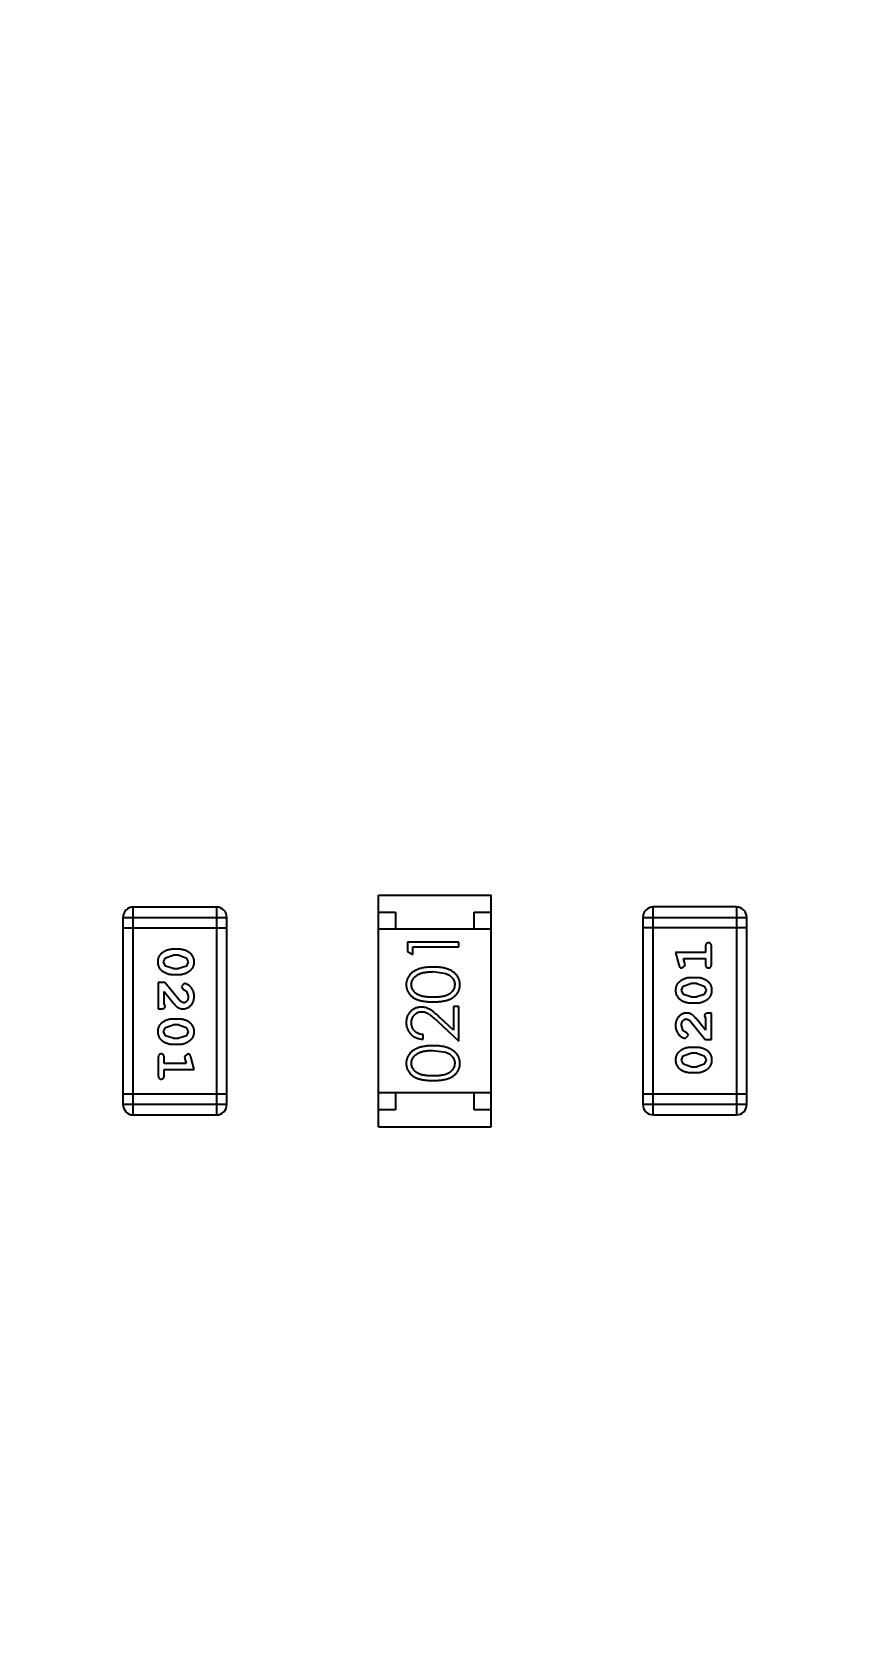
# Model space of a CAD drawing. Header units: inches. Extents: x -13 to 240, y -18 to 126.
# Drawn here: x 198.52 to 200.96, y 82.843 to 87.532 of the extents above; entities that cross this region are included whole.
import ezdxf

# ---------------------------------------------------------------- set-up
doc = ezdxf.new("R2010")
doc.units = ezdxf.units.IN
doc.header["$LTSCALE"] = 1.21
doc.header["$MEASUREMENT"] = 0
doc.header["$PDMODE"] = 3
doc.header["$PDSIZE"] = 0.3125
doc.layers.get('0').update_dxf_attribs({"linetype": 'CONTINUOUS'})
doc.layers.get('Defpoints').update_dxf_attribs({"linetype": 'CONTINUOUS'})
doc.layers.add('DIM', color=3, linetype='CONTINUOUS')
doc.styles.get("Standard").update_dxf_attribs({"font": 'txt', "width": 0.8})
doc.dimstyles.get("Standard").update_dxf_attribs({"dimtxt": 0.15625, "dimasz": 0.1875, "dimexe": 0.125, "dimexo": 0.0625, "dimgap": 0.09, "dimtad": 0, "dimtih": 1, "dimtoh": 1, "dimzin": 4, "dimdsep": 46, "dimtxsty": 'Standard', "dimblk": '_FILLED', "dimblk1": '_FILLED', "dimblk2": '_FILLED', "dimcen": 0.09, "dimazin": 1, "dimtp": 0.01, "dimtm": 0.01, "dimtfac": 1, "dimtofl": 0, "dimtmove": 0, "dimatfit": 3, "dimldrblk": '_FILLED', "dimfxl": 1, "dimtolj": 1, "dimtzin": 4, "dimarcsym": 0})

# ---------------------------------------------------------------- blocks, each defined once
blk = doc.blocks.new('_FILLED')
at = {"color": 0, "linetype": 'ByBlock'}
blk.add_solid([(0, 0), (-1, 0.1667), (-1, -0.1667)], dxfattribs=at)
blk = doc.blocks.new('*D57')
at = {"layer": 'Defpoints', "color": 0}
for p in [(222.3269, 99.4649), (198.0766, 63.4663), (232.488, 63.4663)]:
    blk.add_point(p, dxfattribs=at)
at = {"layer": 'DIM', "color": 0, "lineweight": -2}
for p, q in [((222.3894, 99.4649), (232.613, 99.4649)), ((232.488, 97.4649), (232.488, 84.489)), ((232.488, 65.4663), (232.488, 78.4423)), ((198.1391, 63.4663), (232.613, 63.4663))]:
    blk.add_line(p, q, dxfattribs=at)
at = {"layer": 'DIM', "color": 0, "lineweight": -2, "xscale": 2, "yscale": 2, "zscale": 2}
for p, rotation in [((232.488, 99.4649), 90), ((232.488, 63.4663), 270)]:
    blk.add_blockref('_FILLED', p, dxfattribs=dict(at, rotation=rotation))
at = {"layer": 'DIM', "color": 0, "insert": (232.488, 81.4656), "char_height": 2, "attachment_point": 5, "rotation": 90}
blk.add_mtext('\\A1;36.00', dxfattribs=at)

msp = doc.modelspace()

# ---------------------------------------------------------------- linework, layer by layer
at = {"color": 7, "linetype": 'Continuous'}
for p, q in [((199.5366, 84.3213), (199.5366, 85.0013)), ((199.5366, 85.0013), (199.8666, 85.0013)), ((199.8666, 84.3213), (199.8666, 85.0013)), ((198.7868, 84.9356), (198.7868, 84.387)), ((198.7868, 84.9356), (199.0916, 84.9356)), ((198.8173, 84.3565), (198.8173, 84.9661)), ((199.0611, 84.9661), (198.8173, 84.9661)), ((199.0611, 84.9661), (199.0611, 84.3565)), ((199.0916, 84.387), (199.0916, 84.9356)), ((199.5366, 84.9513), (199.5866, 84.9513)), ((199.5866, 84.9513), (199.5866, 84.9013)), ((199.8166, 84.9013), (199.8166, 84.9513)), ((199.8166, 84.9513), (199.8666, 84.9513)), ((200.3115, 84.9357), (200.3115, 84.3871)), ((200.3115, 84.9357), (200.6163, 84.9357)), ((200.342, 84.3566), (200.342, 84.9662)), ((200.5859, 84.9662), (200.342, 84.9662)), ((200.5859, 84.9662), (200.5859, 84.3566)), ((200.6163, 84.3871), (200.6163, 84.9357)), ((198.7868, 84.9051), (199.0916, 84.9051)), ((199.8666, 84.9013), (199.5366, 84.9013)), ((200.6163, 84.9052), (200.3115, 84.9052)), ((198.9512, 84.8422), (198.9335, 84.8422)), ((199.6214, 84.8631), (199.6214, 84.8354)), ((199.7714, 84.8631), (199.6214, 84.8631)), ((199.6367, 84.8266), (199.6367, 84.8496)), ((199.6367, 84.8496), (199.7714, 84.8496)), ((199.7714, 84.8496), (199.7714, 84.8631)), ((200.4954, 84.8502), (200.4954, 84.8329)), ((200.5127, 84.7983), (200.5127, 84.8502)), ((198.9062, 84.8051), (198.9114, 84.8172)), ((198.912, 84.7928), (198.9062, 84.8051)), ((198.9114, 84.8172), (198.9337, 84.8249)), ((198.9337, 84.7856), (198.912, 84.7928)), ((198.9509, 84.8249), (198.9337, 84.8249)), ((198.9509, 84.8249), (198.9727, 84.8176)), ((198.9732, 84.7931), (198.9509, 84.7856)), ((198.9727, 84.8176), (198.9785, 84.8053)), ((198.9785, 84.8053), (198.9732, 84.7931)), ((199.6214, 84.8354), (199.6367, 84.8266)), ((200.4073, 84.8329), (200.4172, 84.7963)), ((200.4954, 84.8329), (200.4073, 84.8329)), ((200.4264, 84.7873), (200.4356, 84.7951)), ((200.4346, 84.8006), (200.4304, 84.8156)), ((200.4304, 84.8156), (200.4954, 84.8156)), ((200.4356, 84.7951), (200.4346, 84.8006)), ((200.4954, 84.8156), (200.4954, 84.7983)), ((198.8904, 84.7447), (198.8904, 84.6676)), ((198.9093, 84.7447), (198.8904, 84.7447)), ((198.9543, 84.6896), (198.9093, 84.7447)), ((198.9335, 84.7683), (198.9512, 84.7683)), ((198.9337, 84.7856), (198.9509, 84.7856)), ((199.6964, 84.7766), (199.7341, 84.7709)), ((200.4697, 84.7589), (200.4519, 84.7589)), ((198.9077, 84.6817), (198.9077, 84.7179)), ((198.9077, 84.7179), (198.9348, 84.6843)), ((198.9665, 84.7415), (198.9581, 84.7327)), ((198.9581, 84.7327), (198.9646, 84.7242)), ((198.9646, 84.7242), (198.9731, 84.7192)), ((198.9731, 84.7192), (198.9785, 84.7044)), ((200.4246, 84.7219), (200.4299, 84.7341)), ((200.4304, 84.7096), (200.4246, 84.7219)), ((200.4299, 84.7341), (200.4522, 84.7416)), ((200.4522, 84.7023), (200.4304, 84.7096)), ((200.4694, 84.7416), (200.4522, 84.7416)), ((200.4522, 84.7023), (200.4694, 84.7023)), ((200.4694, 84.7416), (200.4912, 84.7344)), ((200.4917, 84.71), (200.4694, 84.7023)), ((200.4912, 84.7344), (200.497, 84.7221)), ((200.497, 84.7221), (200.4917, 84.71)), ((198.8904, 84.6676), (198.8983, 84.6676)), ((198.9109, 84.6762), (198.9077, 84.6817)), ((198.964, 84.6849), (198.9543, 84.6896)), ((199.756, 84.6746), (199.756, 84.6048)), ((199.7714, 84.6746), (199.756, 84.6746)), ((199.7714, 84.5727), (199.7714, 84.6746)), ((200.4519, 84.685), (200.4697, 84.685)), ((200.5127, 84.6551), (200.5048, 84.6551)), ((200.5127, 84.578), (200.5127, 84.6551)), ((198.9062, 84.6006), (198.9114, 84.6127)), ((198.9114, 84.6127), (198.9337, 84.6204)), ((198.9512, 84.6377), (198.9335, 84.6377)), ((198.9509, 84.6204), (198.9337, 84.6204)), ((198.9509, 84.6204), (198.9727, 84.6131)), ((198.9727, 84.6131), (198.9785, 84.6008)), ((199.7093, 84.6309), (199.7714, 84.5727)), ((199.756, 84.6048), (199.7159, 84.6424)), ((200.43, 84.6034), (200.4246, 84.6183)), ((200.4385, 84.5985), (200.43, 84.6034)), ((200.4391, 84.6378), (200.4489, 84.633)), ((200.4489, 84.633), (200.4938, 84.578)), ((200.4954, 84.6048), (200.4684, 84.6383)), ((200.4923, 84.6465), (200.4954, 84.641)), ((200.4954, 84.641), (200.4954, 84.6048)), ((198.912, 84.5883), (198.9062, 84.6006)), ((198.9337, 84.5811), (198.912, 84.5883)), ((198.9335, 84.5637), (198.9512, 84.5637)), ((198.9337, 84.5811), (198.9509, 84.5811)), ((198.9732, 84.5886), (198.9509, 84.5811)), ((198.9785, 84.6008), (198.9732, 84.5886)), ((199.6675, 84.5785), (199.6675, 84.5919)), ((200.4366, 84.5812), (200.4451, 84.59)), ((200.4451, 84.59), (200.4385, 84.5985)), ((200.4938, 84.578), (200.5127, 84.578)), ((198.8904, 84.5244), (198.8904, 84.4725)), ((198.9077, 84.5071), (198.9077, 84.5244)), ((198.9768, 84.5354), (198.9675, 84.5275)), ((198.9675, 84.5275), (198.9685, 84.5221)), ((198.9685, 84.5221), (198.9727, 84.5071)), ((198.9958, 84.4898), (198.9859, 84.5264)), ((199.6964, 84.5458), (199.7341, 84.5401)), ((200.4246, 84.5174), (200.4299, 84.5296)), ((200.4304, 84.505), (200.4246, 84.5174)), ((200.4299, 84.5296), (200.4522, 84.5371)), ((200.4697, 84.5544), (200.4519, 84.5544)), ((200.4694, 84.5371), (200.4522, 84.5371)), ((200.4694, 84.5371), (200.4912, 84.5299)), ((200.4912, 84.5299), (200.497, 84.5176)), ((200.497, 84.5176), (200.4917, 84.5054)), ((198.9727, 84.5071), (198.9077, 84.5071)), ((198.9077, 84.4725), (198.9077, 84.4898)), ((198.9077, 84.4898), (198.9958, 84.4898)), ((200.4522, 84.4978), (200.4304, 84.505)), ((200.4519, 84.4805), (200.4697, 84.4805)), ((200.4522, 84.4978), (200.4694, 84.4978)), ((200.4917, 84.5054), (200.4694, 84.4978)), ((199.0916, 84.4174), (198.7868, 84.4174)), ((199.8666, 84.4213), (199.5366, 84.4213)), ((199.5866, 84.4213), (199.5866, 84.3713)), ((199.8166, 84.3713), (199.8166, 84.4213)), ((200.6163, 84.4176), (200.3115, 84.4176)), ((199.0916, 84.387), (198.7868, 84.387)), ((199.5866, 84.3713), (199.5366, 84.3713)), ((199.8666, 84.3713), (199.8166, 84.3713)), ((200.6163, 84.3871), (200.3115, 84.3871)), ((198.8173, 84.3565), (199.0611, 84.3565)), ((199.5366, 84.3213), (199.8666, 84.3213)), ((200.342, 84.3566), (200.5859, 84.3566))]:
    msp.add_line(p, q, dxfattribs=at)
for centre, start, end in [((198.8173, 84.9356), 90, 180), ((199.0611, 84.9356), 0, 90), ((200.342, 84.9357), 90, 180), ((200.5859, 84.9357), 0, 90), ((198.8173, 84.387), 180, 270), ((199.0611, 84.387), 270, 0), ((200.342, 84.3871), 180, 270), ((200.5859, 84.3871), 270, 0)]:
    msp.add_arc(centre, 0.0305, start, end, dxfattribs=at)
for points, knots in [([(198.9335, 84.8422), (198.9324, 84.8422), (198.9303, 84.8421), (198.9271, 84.8418), (198.924, 84.8414), (198.9209, 84.8406), (198.9178, 84.8398), (198.9148, 84.8386), (198.9119, 84.8374), (198.909, 84.8359), (198.9063, 84.8343), (198.9037, 84.8327), (198.9014, 84.8311), (198.8993, 84.8294), (198.8974, 84.8277), (198.8958, 84.826), (198.8943, 84.8243), (198.8927, 84.8219), (198.8911, 84.8187), (198.8898, 84.8145), (198.889, 84.81), (198.8889, 84.8068), (198.8889, 84.8052)], [0, 0, 0, 0, 0.049886, 0.09882, 0.148132, 0.19689, 0.246038, 0.295176, 0.345305, 0.395692, 0.445312, 0.491875, 0.535813, 0.577009, 0.616081, 0.652689, 0.687585, 0.720206, 0.785062, 0.85223, 0.923759, 1, 1, 1, 1]), ([(198.9958, 84.8054), (198.9958, 84.8068), (198.9957, 84.8096), (198.995, 84.8137), (198.9939, 84.8176), (198.9923, 84.8211), (198.9902, 84.8244), (198.9877, 84.8275), (198.9848, 84.8303), (198.9814, 84.8327), (198.9778, 84.8349), (198.9741, 84.8369), (198.9704, 84.8385), (198.9666, 84.8399), (198.9628, 84.8409), (198.959, 84.8417), (198.9551, 84.8421), (198.9525, 84.8422), (198.9512, 84.8422)], [0, 0, 0, 0, 0.06692, 0.130834, 0.19258, 0.252759, 0.312631, 0.373411, 0.436359, 0.501894, 0.568244, 0.632472, 0.69556, 0.757163, 0.818592, 0.878885, 0.939235, 1, 1, 1, 1]), ([(200.5041, 84.8612), (200.5035, 84.8612), (200.5023, 84.8611), (200.5006, 84.8606), (200.4991, 84.8598), (200.4978, 84.8586), (200.4967, 84.857), (200.4959, 84.8551), (200.4955, 84.8528), (200.4954, 84.8511), (200.4954, 84.8502)], [0, 0, 0, 0, 0.11517, 0.223509, 0.328254, 0.438012, 0.553651, 0.682263, 0.830856, 1, 1, 1, 1]), ([(200.5127, 84.8502), (200.5127, 84.8511), (200.5127, 84.8528), (200.5122, 84.8551), (200.5115, 84.857), (200.5104, 84.8586), (200.5091, 84.8598), (200.5075, 84.8606), (200.5059, 84.8611), (200.5047, 84.8612), (200.5041, 84.8612)], [0, 0, 0, 0, 0.169012, 0.317488, 0.445429, 0.560977, 0.67065, 0.776666, 0.88492, 1, 1, 1, 1]), ([(198.8889, 84.8052), (198.8889, 84.8037), (198.889, 84.8009), (198.8897, 84.7968), (198.8908, 84.793), (198.8924, 84.7894), (198.8944, 84.7861), (198.8969, 84.783), (198.8999, 84.7802), (198.9033, 84.7778), (198.9069, 84.7756), (198.9105, 84.7736), (198.9143, 84.772), (198.918, 84.7706), (198.9218, 84.7696), (198.9257, 84.7688), (198.9296, 84.7683), (198.9322, 84.7683), (198.9335, 84.7683)], [0, 0, 0, 0, 0.067217, 0.131051, 0.19272, 0.252824, 0.312745, 0.373449, 0.436041, 0.501494, 0.567761, 0.632087, 0.695096, 0.757109, 0.817993, 0.878657, 0.939311, 1, 1, 1, 1]), ([(198.9512, 84.7683), (198.9523, 84.7683), (198.9544, 84.7683), (198.9576, 84.7686), (198.9608, 84.7691), (198.9639, 84.7698), (198.9669, 84.7707), (198.9699, 84.7718), (198.9729, 84.7731), (198.9758, 84.7746), (198.9785, 84.7762), (198.9811, 84.7779), (198.9834, 84.7795), (198.9855, 84.7812), (198.9873, 84.7829), (198.989, 84.7846), (198.9904, 84.7864), (198.992, 84.7887), (198.9936, 84.7919), (198.9949, 84.7961), (198.9957, 84.8006), (198.9958, 84.8038), (198.9958, 84.8054)], [0, 0, 0, 0, 0.049855, 0.099516, 0.148482, 0.19758, 0.246804, 0.296268, 0.346517, 0.397047, 0.446826, 0.49336, 0.537801, 0.579207, 0.617974, 0.654833, 0.689171, 0.722088, 0.786392, 0.853518, 0.924186, 1, 1, 1, 1]), ([(199.6964, 84.79), (199.6941, 84.79), (199.6896, 84.7899), (199.6831, 84.7896), (199.6769, 84.7891), (199.671, 84.7884), (199.6655, 84.7874), (199.6604, 84.7862), (199.6557, 84.7848), (199.6512, 84.7832), (199.6472, 84.7814), (199.6433, 84.7795), (199.6398, 84.7774), (199.6365, 84.7752), (199.6334, 84.7727), (199.6307, 84.7702), (199.6281, 84.7674), (199.6259, 84.7646), (199.6239, 84.7616), (199.6222, 84.7585), (199.6207, 84.7553), (199.6196, 84.7521), (199.6186, 84.7487), (199.618, 84.7453), (199.6176, 84.7418), (199.6175, 84.7394), (199.6175, 84.7382)], [0, 0, 0, 0, 0.065278, 0.127205, 0.186168, 0.241675, 0.294115, 0.343609, 0.390387, 0.434463, 0.476646, 0.517002, 0.555936, 0.593716, 0.630057, 0.665601, 0.700745, 0.734917, 0.768681, 0.802087, 0.834849, 0.867433, 0.900138, 0.932806, 0.966212, 1, 1, 1, 1]), ([(199.7752, 84.7382), (199.7752, 84.7394), (199.7752, 84.7418), (199.7747, 84.7453), (199.7741, 84.7488), (199.7731, 84.7521), (199.7719, 84.7554), (199.7705, 84.7586), (199.7687, 84.7616), (199.7667, 84.7647), (199.7645, 84.7676), (199.7619, 84.7703), (199.7592, 84.7729), (199.7561, 84.7753), (199.7528, 84.7775), (199.7493, 84.7796), (199.7455, 84.7815), (199.7414, 84.7833), (199.737, 84.7849), (199.7323, 84.7863), (199.7272, 84.7874), (199.7217, 84.7884), (199.7159, 84.7891), (199.7097, 84.7896), (199.7032, 84.7899), (199.6987, 84.79), (199.6964, 84.79)], [0, 0, 0, 0, 0.033824, 0.067298, 0.10028, 0.133019, 0.165736, 0.198792, 0.232372, 0.266409, 0.301016, 0.336196, 0.371972, 0.408574, 0.446394, 0.485225, 0.525372, 0.567224, 0.611081, 0.65775, 0.70702, 0.759235, 0.814484, 0.873227, 0.934937, 1, 1, 1, 1]), ([(200.4172, 84.7963), (200.4174, 84.7955), (200.4179, 84.7939), (200.4188, 84.7918), (200.4197, 84.7902), (200.4207, 84.789), (200.4219, 84.7882), (200.4232, 84.7877), (200.4247, 84.7873), (200.4258, 84.7873), (200.4264, 84.7873)], [0, 0, 0, 0, 0.187321, 0.344927, 0.475328, 0.579604, 0.674244, 0.773631, 0.882025, 1, 1, 1, 1]), ([(200.4954, 84.7983), (200.4954, 84.7974), (200.4955, 84.7957), (200.4959, 84.7934), (200.4967, 84.7914), (200.4978, 84.7898), (200.4991, 84.7887), (200.5006, 84.7879), (200.5023, 84.7874), (200.5035, 84.7873), (200.5041, 84.7873)], [0, 0, 0, 0, 0.169102, 0.317658, 0.446239, 0.563118, 0.671828, 0.776546, 0.884858, 1, 1, 1, 1]), ([(200.5041, 84.7873), (200.5047, 84.7873), (200.5059, 84.7874), (200.5075, 84.7879), (200.509, 84.7887), (200.5104, 84.7898), (200.5115, 84.7914), (200.5122, 84.7934), (200.5127, 84.7957), (200.5127, 84.7974), (200.5127, 84.7983)], [0, 0, 0, 0, 0.115051, 0.223278, 0.329269, 0.437893, 0.554681, 0.682591, 0.83103, 1, 1, 1, 1]), ([(199.6329, 84.7387), (199.633, 84.7403), (199.6332, 84.7436), (199.6344, 84.7485), (199.6365, 84.7531), (199.6389, 84.7569), (199.6412, 84.7597), (199.6432, 84.7618), (199.6454, 84.7637), (199.6479, 84.7655), (199.6506, 84.7672), (199.6535, 84.7688), (199.6567, 84.7702), (199.6601, 84.7716), (199.6638, 84.7727), (199.6677, 84.7738), (199.6719, 84.7746), (199.6763, 84.7753), (199.681, 84.7758), (199.6859, 84.7763), (199.691, 84.7765), (199.6946, 84.7765), (199.6964, 84.7766)], [0, 0, 0, 0, 0.059689, 0.119507, 0.181075, 0.246162, 0.279894, 0.314468, 0.350403, 0.387474, 0.426147, 0.466624, 0.508745, 0.553328, 0.600058, 0.649177, 0.700552, 0.754894, 0.811825, 0.871514, 0.934319, 1, 1, 1, 1]), ([(199.7341, 84.7709), (199.7351, 84.7705), (199.7372, 84.7697), (199.7401, 84.7684), (199.7428, 84.7669), (199.7453, 84.7653), (199.7477, 84.7636), (199.7498, 84.7617), (199.7517, 84.7597), (199.754, 84.7569), (199.7563, 84.7532), (199.7583, 84.7485), (199.7596, 84.7437), (199.7598, 84.7404), (199.7598, 84.7387)], [0, 0, 0, 0, 0.075949, 0.148549, 0.218996, 0.286119, 0.351826, 0.416074, 0.478265, 0.540325, 0.660405, 0.774606, 0.887187, 1, 1, 1, 1]), ([(200.4519, 84.7589), (200.4509, 84.7589), (200.4487, 84.7589), (200.4455, 84.7586), (200.4424, 84.7581), (200.4393, 84.7574), (200.4362, 84.7565), (200.4332, 84.7553), (200.4302, 84.7541), (200.4274, 84.7526), (200.4246, 84.751), (200.4221, 84.7493), (200.4198, 84.7477), (200.4177, 84.746), (200.4158, 84.7443), (200.4142, 84.7426), (200.4127, 84.7408), (200.4112, 84.7385), (200.4096, 84.7353), (200.4083, 84.7311), (200.4075, 84.7266), (200.4074, 84.7234), (200.4073, 84.7218)], [0, 0, 0, 0, 0.049855, 0.099516, 0.148482, 0.19758, 0.246804, 0.296268, 0.346517, 0.397047, 0.446826, 0.49336, 0.537801, 0.579207, 0.617974, 0.654833, 0.689171, 0.722088, 0.786392, 0.853518, 0.924186, 1, 1, 1, 1]), ([(200.5143, 84.722), (200.5142, 84.7235), (200.5142, 84.7263), (200.5135, 84.7304), (200.5123, 84.7342), (200.5107, 84.7378), (200.5087, 84.7411), (200.5062, 84.7442), (200.5033, 84.747), (200.4999, 84.7494), (200.4963, 84.7516), (200.4926, 84.7536), (200.4889, 84.7552), (200.4851, 84.7566), (200.4813, 84.7576), (200.4775, 84.7584), (200.4736, 84.7589), (200.471, 84.7589), (200.4697, 84.7589)], [0, 0, 0, 0, 0.067217, 0.131051, 0.19272, 0.252824, 0.312745, 0.373449, 0.436041, 0.501494, 0.567761, 0.632087, 0.695096, 0.757109, 0.817993, 0.878657, 0.939311, 1, 1, 1, 1]), ([(198.9631, 84.6676), (198.9642, 84.6676), (198.9664, 84.6677), (198.9696, 84.6681), (198.9727, 84.669), (198.9757, 84.6701), (198.9785, 84.6716), (198.9813, 84.6733), (198.9838, 84.6755), (198.9863, 84.6778), (198.9885, 84.6805), (198.9905, 84.6833), (198.9921, 84.6864), (198.9935, 84.6896), (198.9945, 84.693), (198.9953, 84.6966), (198.9957, 84.7004), (198.9958, 84.7029), (198.9958, 84.7042)], [0, 0, 0, 0, 0.060981, 0.120256, 0.178148, 0.236115, 0.293993, 0.352864, 0.413358, 0.476056, 0.539296, 0.602396, 0.665116, 0.728325, 0.792919, 0.859317, 0.928302, 1, 1, 1, 1]), ([(198.9785, 84.7044), (198.9785, 84.703), (198.9784, 84.7003), (198.9775, 84.6965), (198.9762, 84.6931), (198.9742, 84.6902), (198.972, 84.6879), (198.9695, 84.6861), (198.9668, 84.6851), (198.9649, 84.685), (198.964, 84.6849)], [0, 0, 0, 0, 0.156344, 0.299348, 0.4327, 0.561, 0.682299, 0.791883, 0.89611, 1, 1, 1, 1]), ([(198.9958, 84.7042), (198.9958, 84.7059), (198.9957, 84.7093), (198.9948, 84.7142), (198.9934, 84.719), (198.9914, 84.7235), (198.989, 84.7276), (198.9861, 84.7313), (198.9828, 84.7344), (198.9793, 84.7369), (198.9757, 84.7389), (198.9724, 84.7404), (198.9693, 84.7413), (198.9674, 84.7414), (198.9665, 84.7415)], [0, 0, 0, 0, 0.098286, 0.193983, 0.289056, 0.384352, 0.477435, 0.566197, 0.652355, 0.737986, 0.818188, 0.887401, 0.94802, 1, 1, 1, 1]), ([(199.6175, 84.7382), (199.6175, 84.7371), (199.6176, 84.7347), (199.618, 84.7313), (199.6186, 84.7279), (199.6196, 84.7246), (199.6207, 84.7214), (199.6222, 84.7183), (199.6239, 84.7152), (199.6259, 84.7123), (199.6281, 84.7095), (199.6305, 84.7068), (199.6333, 84.7044), (199.6362, 84.702), (199.6394, 84.6999), (199.6429, 84.6978), (199.6466, 84.696), (199.6505, 84.6944), (199.6548, 84.6929), (199.6595, 84.6916), (199.6647, 84.6905), (199.6702, 84.6896), (199.6762, 84.6889), (199.6825, 84.6884), (199.6893, 84.6881), (199.694, 84.6881), (199.6964, 84.6881)], [0, 0, 0, 0, 0.033742, 0.066533, 0.099153, 0.13154, 0.164087, 0.196563, 0.229707, 0.263315, 0.297504, 0.331686, 0.366482, 0.4021, 0.438958, 0.476748, 0.515985, 0.556589, 0.599519, 0.645765, 0.695487, 0.748721, 0.805687, 0.866754, 0.931405, 1, 1, 1, 1]), ([(199.6964, 84.7016), (199.6944, 84.7016), (199.6904, 84.7016), (199.6848, 84.7018), (199.6795, 84.7022), (199.6746, 84.7027), (199.6701, 84.7033), (199.6659, 84.7041), (199.6622, 84.705), (199.6588, 84.7061), (199.6557, 84.7074), (199.6527, 84.7087), (199.65, 84.7102), (199.6475, 84.7118), (199.6452, 84.7136), (199.6431, 84.7155), (199.6411, 84.7175), (199.6389, 84.7204), (199.6365, 84.7241), (199.6344, 84.7288), (199.6332, 84.7337), (199.633, 84.737), (199.6329, 84.7387)], [0, 0, 0, 0, 0.073302, 0.142286, 0.206253, 0.266017, 0.321612, 0.372532, 0.419497, 0.462398, 0.502825, 0.541489, 0.579034, 0.615143, 0.650298, 0.684912, 0.718701, 0.752189, 0.817245, 0.879117, 0.939613, 1, 1, 1, 1]), ([(199.7598, 84.7387), (199.7597, 84.737), (199.7596, 84.7337), (199.7583, 84.7289), (199.7562, 84.7241), (199.7538, 84.7204), (199.7515, 84.7175), (199.7496, 84.7154), (199.7474, 84.7136), (199.7451, 84.7118), (199.7426, 84.7102), (199.7399, 84.7087), (199.737, 84.7073), (199.7339, 84.7061), (199.7305, 84.705), (199.7267, 84.7041), (199.7226, 84.7033), (199.7181, 84.7026), (199.7132, 84.7022), (199.7079, 84.7018), (199.7023, 84.7016), (199.6984, 84.7016), (199.6964, 84.7016)], [0, 0, 0, 0, 0.060034, 0.120278, 0.182348, 0.247919, 0.281641, 0.315701, 0.350322, 0.385703, 0.421819, 0.459196, 0.497866, 0.538301, 0.58121, 0.628183, 0.679403, 0.734699, 0.794074, 0.858416, 0.927049, 1, 1, 1, 1]), ([(199.6964, 84.6881), (199.6988, 84.6881), (199.7034, 84.6881), (199.7102, 84.6884), (199.7166, 84.6889), (199.7225, 84.6897), (199.728, 84.6906), (199.7332, 84.6916), (199.7379, 84.6929), (199.7422, 84.6944), (199.7462, 84.6961), (199.75, 84.698), (199.7534, 84.7), (199.7566, 84.7022), (199.7596, 84.7045), (199.7623, 84.707), (199.7648, 84.7096), (199.767, 84.7124), (199.7689, 84.7153), (199.7706, 84.7184), (199.772, 84.7214), (199.7732, 84.7246), (199.7741, 84.7279), (199.7747, 84.7313), (199.7752, 84.7347), (199.7752, 84.7371), (199.7752, 84.7382)], [0, 0, 0, 0, 0.068113, 0.132564, 0.193427, 0.250218, 0.303569, 0.353576, 0.400235, 0.443586, 0.484619, 0.524292, 0.56238, 0.599049, 0.63494, 0.669782, 0.704009, 0.737842, 0.771098, 0.803896, 0.836415, 0.868639, 0.900715, 0.933378, 0.966213, 1, 1, 1, 1]), ([(200.4073, 84.7218), (200.4073, 84.7204), (200.4074, 84.7176), (200.4081, 84.7135), (200.4093, 84.7096), (200.4108, 84.7061), (200.4129, 84.7028), (200.4154, 84.6997), (200.4184, 84.6969), (200.4218, 84.6945), (200.4254, 84.6923), (200.429, 84.6903), (200.4328, 84.6887), (200.4365, 84.6873), (200.4403, 84.6863), (200.4442, 84.6855), (200.448, 84.6851), (200.4506, 84.685), (200.4519, 84.685)], [0, 0, 0, 0, 0.06692, 0.130834, 0.19258, 0.252759, 0.312631, 0.373411, 0.436359, 0.501894, 0.568244, 0.632472, 0.69556, 0.757163, 0.818592, 0.878885, 0.939235, 1, 1, 1, 1]), ([(200.4697, 84.685), (200.4707, 84.685), (200.4729, 84.6851), (200.476, 84.6854), (200.4792, 84.6858), (200.4823, 84.6865), (200.4853, 84.6874), (200.4883, 84.6886), (200.4913, 84.6898), (200.4942, 84.6913), (200.4969, 84.6929), (200.4994, 84.6945), (200.5017, 84.6961), (200.5039, 84.6978), (200.5057, 84.6995), (200.5074, 84.7012), (200.5088, 84.7029), (200.5104, 84.7053), (200.512, 84.7085), (200.5133, 84.7127), (200.5141, 84.7172), (200.5142, 84.7204), (200.5143, 84.722)], [0, 0, 0, 0, 0.049886, 0.09882, 0.148132, 0.19689, 0.246038, 0.295176, 0.345305, 0.395692, 0.445312, 0.491875, 0.535813, 0.577009, 0.616081, 0.652689, 0.687585, 0.720206, 0.785062, 0.85223, 0.923759, 1, 1, 1, 1]), ([(198.8983, 84.6676), (198.8994, 84.6676), (198.9013, 84.6676), (198.904, 84.6681), (198.9063, 84.6687), (198.908, 84.6698), (198.9093, 84.6711), (198.9102, 84.6726), (198.9108, 84.6744), (198.9109, 84.6756), (198.9109, 84.6762)], [0, 0, 0, 0, 0.1844, 0.34094, 0.473574, 0.586824, 0.690029, 0.789175, 0.890445, 1, 1, 1, 1]), ([(198.9348, 84.6843), (198.9355, 84.6835), (198.937, 84.6818), (198.9392, 84.6794), (198.9414, 84.6773), (198.9433, 84.6754), (198.9452, 84.6738), (198.947, 84.6725), (198.9486, 84.6713), (198.9507, 84.6702), (198.9532, 84.6691), (198.9564, 84.6682), (198.9597, 84.6677), (198.9619, 84.6676), (198.9631, 84.6676)], [0, 0, 0, 0, 0.103002, 0.197728, 0.285279, 0.365235, 0.437224, 0.502446, 0.560545, 0.611446, 0.707576, 0.80349, 0.900532, 1, 1, 1, 1]), ([(199.6621, 84.6727), (199.6606, 84.6727), (199.6577, 84.6726), (199.6534, 84.672), (199.6492, 84.671), (199.6452, 84.6697), (199.6414, 84.6679), (199.6377, 84.6657), (199.6341, 84.6632), (199.6308, 84.6602), (199.6276, 84.657), (199.625, 84.6535), (199.6226, 84.6497), (199.6207, 84.6457), (199.6193, 84.6415), (199.6183, 84.637), (199.6176, 84.6323), (199.6176, 84.629), (199.6175, 84.6274)], [0, 0, 0, 0, 0.06271, 0.123347, 0.183401, 0.242828, 0.302097, 0.36242, 0.423725, 0.487032, 0.550491, 0.612709, 0.674265, 0.73617, 0.799211, 0.863483, 0.930525, 1, 1, 1, 1]), ([(199.6329, 84.6267), (199.6329, 84.6278), (199.633, 84.63), (199.6334, 84.6333), (199.6341, 84.6364), (199.6351, 84.6393), (199.6364, 84.6422), (199.6379, 84.6449), (199.6398, 84.6474), (199.6418, 84.6498), (199.6441, 84.652), (199.6466, 84.6539), (199.6491, 84.6556), (199.6517, 84.6569), (199.6545, 84.658), (199.6573, 84.6587), (199.6603, 84.6592), (199.6623, 84.6592), (199.6633, 84.6592)], [0, 0, 0, 0, 0.068027, 0.133505, 0.19695, 0.26027, 0.322741, 0.384982, 0.448465, 0.513424, 0.578224, 0.640011, 0.700094, 0.760067, 0.819012, 0.877878, 0.938035, 1, 1, 1, 1]), ([(199.7159, 84.6424), (199.7144, 84.6438), (199.7114, 84.6466), (199.7071, 84.6505), (199.7029, 84.6541), (199.6991, 84.6573), (199.6954, 84.6601), (199.692, 84.6626), (199.6889, 84.6647), (199.6851, 84.667), (199.6803, 84.6693), (199.6744, 84.6713), (199.6683, 84.6725), (199.6642, 84.6726), (199.6621, 84.6727)], [0, 0, 0, 0, 0.09953, 0.192079, 0.277712, 0.357454, 0.429648, 0.495771, 0.555538, 0.608657, 0.707578, 0.804328, 0.901298, 1, 1, 1, 1]), ([(199.6633, 84.6592), (199.6649, 84.6592), (199.6682, 84.6591), (199.673, 84.658), (199.6776, 84.6563), (199.6814, 84.6543), (199.6845, 84.6523), (199.6872, 84.6504), (199.6901, 84.6481), (199.6934, 84.6454), (199.697, 84.6423), (199.7008, 84.6389), (199.705, 84.635), (199.7078, 84.6323), (199.7093, 84.6309)], [0, 0, 0, 0, 0.088014, 0.174976, 0.2638, 0.355443, 0.406413, 0.465519, 0.533076, 0.609353, 0.693899, 0.787171, 0.889197, 1, 1, 1, 1]), ([(200.4401, 84.6551), (200.439, 84.6551), (200.4368, 84.655), (200.4335, 84.6545), (200.4304, 84.6537), (200.4274, 84.6526), (200.4246, 84.6511), (200.4219, 84.6493), (200.4193, 84.6472), (200.4168, 84.6448), (200.4146, 84.6422), (200.4126, 84.6393), (200.411, 84.6363), (200.4096, 84.6331), (200.4086, 84.6297), (200.4078, 84.6261), (200.4074, 84.6223), (200.4073, 84.6197), (200.4073, 84.6184)], [0, 0, 0, 0, 0.060981, 0.120256, 0.178148, 0.236115, 0.293993, 0.352864, 0.413358, 0.476056, 0.539296, 0.602396, 0.665116, 0.728325, 0.792919, 0.859317, 0.928302, 1, 1, 1, 1]), ([(200.4684, 84.6383), (200.4676, 84.6392), (200.4661, 84.6409), (200.4639, 84.6433), (200.4618, 84.6454), (200.4598, 84.6473), (200.4579, 84.6489), (200.4562, 84.6502), (200.4545, 84.6514), (200.4525, 84.6525), (200.4499, 84.6535), (200.4467, 84.6545), (200.4434, 84.655), (200.4412, 84.6551), (200.4401, 84.6551)], [0, 0, 0, 0, 0.103002, 0.197728, 0.285279, 0.365235, 0.437224, 0.502446, 0.560545, 0.611446, 0.707576, 0.80349, 0.900532, 1, 1, 1, 1]), ([(200.5048, 84.6551), (200.5038, 84.6551), (200.5018, 84.655), (200.4991, 84.6546), (200.4968, 84.6539), (200.4951, 84.6529), (200.4938, 84.6516), (200.4929, 84.65), (200.4923, 84.6483), (200.4923, 84.6471), (200.4923, 84.6465)], [0, 0, 0, 0, 0.1844, 0.34094, 0.473574, 0.586824, 0.690029, 0.789175, 0.890445, 1, 1, 1, 1]), ([(198.9335, 84.6377), (198.9324, 84.6377), (198.9303, 84.6376), (198.9271, 84.6373), (198.924, 84.6368), (198.9209, 84.6361), (198.9178, 84.6353), (198.9148, 84.6341), (198.9119, 84.6329), (198.909, 84.6314), (198.9063, 84.6298), (198.9037, 84.6282), (198.9014, 84.6266), (198.8993, 84.6249), (198.8974, 84.6232), (198.8958, 84.6215), (198.8943, 84.6198), (198.8927, 84.6174), (198.8911, 84.6142), (198.8898, 84.61), (198.889, 84.6055), (198.8889, 84.6023), (198.8889, 84.6006)], [0, 0, 0, 0, 0.049886, 0.09882, 0.148132, 0.19689, 0.246038, 0.295176, 0.345305, 0.395692, 0.445312, 0.491875, 0.535813, 0.577009, 0.616081, 0.652689, 0.687585, 0.720206, 0.785062, 0.85223, 0.923759, 1, 1, 1, 1]), ([(198.9958, 84.6009), (198.9958, 84.6023), (198.9957, 84.6051), (198.995, 84.6092), (198.9939, 84.6131), (198.9923, 84.6166), (198.9902, 84.6199), (198.9877, 84.623), (198.9848, 84.6258), (198.9814, 84.6282), (198.9778, 84.6304), (198.9741, 84.6324), (198.9704, 84.634), (198.9666, 84.6353), (198.9628, 84.6364), (198.959, 84.6371), (198.9551, 84.6376), (198.9525, 84.6377), (198.9512, 84.6377)], [0, 0, 0, 0, 0.06692, 0.130834, 0.19258, 0.252759, 0.312631, 0.373411, 0.436359, 0.501894, 0.568244, 0.632472, 0.69556, 0.757163, 0.818592, 0.878885, 0.939235, 1, 1, 1, 1]), ([(199.6175, 84.6274), (199.6176, 84.6257), (199.6176, 84.6224), (199.6183, 84.6176), (199.6194, 84.613), (199.6209, 84.6085), (199.623, 84.6043), (199.6254, 84.6003), (199.6282, 84.5965), (199.6315, 84.5929), (199.6351, 84.5897), (199.639, 84.5868), (199.6432, 84.5844), (199.6476, 84.5823), (199.6522, 84.5807), (199.6571, 84.5795), (199.6622, 84.5787), (199.6657, 84.5786), (199.6675, 84.5785)], [0, 0, 0, 0, 0.06445, 0.126725, 0.187421, 0.247417, 0.306749, 0.366595, 0.427749, 0.490235, 0.553031, 0.614805, 0.676505, 0.738096, 0.801021, 0.864897, 0.931209, 1, 1, 1, 1]), ([(199.6675, 84.5919), (199.6662, 84.5921), (199.6636, 84.5923), (199.6598, 84.5931), (199.6562, 84.594), (199.6529, 84.5952), (199.6498, 84.5967), (199.647, 84.5985), (199.6443, 84.6005), (199.642, 84.6027), (199.6398, 84.6052), (199.638, 84.6078), (199.6364, 84.6106), (199.6351, 84.6135), (199.6341, 84.6166), (199.6334, 84.6198), (199.633, 84.6232), (199.6329, 84.6255), (199.6329, 84.6267)], [0, 0, 0, 0, 0.073648, 0.143686, 0.210962, 0.275557, 0.338064, 0.399311, 0.4594, 0.51934, 0.579024, 0.637809, 0.695959, 0.754122, 0.813113, 0.873453, 0.935561, 1, 1, 1, 1]), ([(200.4073, 84.6184), (200.4074, 84.6167), (200.4075, 84.6134), (200.4083, 84.6084), (200.4098, 84.6037), (200.4118, 84.5992), (200.4142, 84.5951), (200.4171, 84.5914), (200.4203, 84.5883), (200.4239, 84.5858), (200.4274, 84.5838), (200.4308, 84.5823), (200.4338, 84.5814), (200.4357, 84.5812), (200.4366, 84.5812)], [0, 0, 0, 0, 0.098286, 0.193983, 0.289056, 0.384352, 0.477435, 0.566197, 0.652355, 0.737986, 0.818188, 0.887401, 0.94802, 1, 1, 1, 1]), ([(200.4246, 84.6183), (200.4247, 84.6197), (200.4247, 84.6224), (200.4256, 84.6262), (200.427, 84.6296), (200.4289, 84.6325), (200.4312, 84.6348), (200.4336, 84.6366), (200.4363, 84.6376), (200.4382, 84.6377), (200.4391, 84.6378)], [0, 0, 0, 0, 0.156344, 0.299348, 0.4327, 0.561, 0.682299, 0.791883, 0.89611, 1, 1, 1, 1]), ([(198.8889, 84.6006), (198.8889, 84.5992), (198.889, 84.5964), (198.8897, 84.5923), (198.8908, 84.5885), (198.8924, 84.5849), (198.8944, 84.5815), (198.8969, 84.5785), (198.8999, 84.5757), (198.9033, 84.5733), (198.9069, 84.5711), (198.9105, 84.5691), (198.9143, 84.5674), (198.918, 84.5661), (198.9218, 84.5651), (198.9257, 84.5643), (198.9296, 84.5638), (198.9322, 84.5638), (198.9335, 84.5637)], [0, 0, 0, 0, 0.067217, 0.131051, 0.19272, 0.252824, 0.312745, 0.373449, 0.436041, 0.501494, 0.567761, 0.632087, 0.695096, 0.757109, 0.817993, 0.878657, 0.939311, 1, 1, 1, 1]), ([(198.9512, 84.5637), (198.9523, 84.5638), (198.9544, 84.5638), (198.9576, 84.5641), (198.9608, 84.5646), (198.9639, 84.5653), (198.9669, 84.5662), (198.9699, 84.5673), (198.9729, 84.5686), (198.9758, 84.5701), (198.9785, 84.5717), (198.9811, 84.5734), (198.9834, 84.575), (198.9855, 84.5767), (198.9873, 84.5784), (198.989, 84.5801), (198.9904, 84.5818), (198.992, 84.5842), (198.9936, 84.5874), (198.9949, 84.5915), (198.9957, 84.5961), (198.9958, 84.5993), (198.9958, 84.6009)], [0, 0, 0, 0, 0.049855, 0.099516, 0.148482, 0.19758, 0.246804, 0.296268, 0.346517, 0.397047, 0.446826, 0.49336, 0.537801, 0.579207, 0.617974, 0.654833, 0.689171, 0.722088, 0.786392, 0.853518, 0.924186, 1, 1, 1, 1]), ([(199.6964, 84.5592), (199.6941, 84.5592), (199.6896, 84.5592), (199.6831, 84.5589), (199.6769, 84.5583), (199.671, 84.5576), (199.6655, 84.5566), (199.6604, 84.5555), (199.6557, 84.5541), (199.6512, 84.5525), (199.6472, 84.5506), (199.6433, 84.5487), (199.6398, 84.5466), (199.6365, 84.5444), (199.6334, 84.542), (199.6307, 84.5394), (199.6281, 84.5367), (199.6259, 84.5338), (199.6239, 84.5308), (199.6222, 84.5277), (199.6207, 84.5246), (199.6196, 84.5213), (199.6186, 84.518), (199.618, 84.5145), (199.6176, 84.511), (199.6175, 84.5087), (199.6175, 84.5075)], [0, 0, 0, 0, 0.065278, 0.127205, 0.186168, 0.241675, 0.294115, 0.343609, 0.390387, 0.434463, 0.476646, 0.517002, 0.555936, 0.593716, 0.630057, 0.665601, 0.700745, 0.734917, 0.768681, 0.802087, 0.834849, 0.867433, 0.900138, 0.932806, 0.966212, 1, 1, 1, 1]), ([(199.7752, 84.5075), (199.7752, 84.5087), (199.7752, 84.511), (199.7747, 84.5146), (199.7741, 84.518), (199.7731, 84.5213), (199.7719, 84.5246), (199.7705, 84.5278), (199.7687, 84.5309), (199.7667, 84.5339), (199.7645, 84.5368), (199.7619, 84.5395), (199.7592, 84.5421), (199.7561, 84.5445), (199.7528, 84.5468), (199.7493, 84.5488), (199.7455, 84.5508), (199.7414, 84.5525), (199.737, 84.5542), (199.7323, 84.5555), (199.7272, 84.5567), (199.7217, 84.5576), (199.7159, 84.5583), (199.7097, 84.5589), (199.7032, 84.5592), (199.6987, 84.5592), (199.6964, 84.5592)], [0, 0, 0, 0, 0.033824, 0.067298, 0.10028, 0.133019, 0.165736, 0.198792, 0.232372, 0.266409, 0.301016, 0.336196, 0.371972, 0.408574, 0.446394, 0.485225, 0.525372, 0.567224, 0.611081, 0.65775, 0.70702, 0.759235, 0.814484, 0.873227, 0.934937, 1, 1, 1, 1]), ([(198.8991, 84.5354), (198.8985, 84.5354), (198.8973, 84.5353), (198.8956, 84.5348), (198.8941, 84.534), (198.8927, 84.5328), (198.8917, 84.5313), (198.891, 84.5293), (198.8905, 84.527), (198.8904, 84.5253), (198.8904, 84.5244)], [0, 0, 0, 0, 0.115051, 0.223278, 0.329269, 0.437893, 0.554681, 0.682591, 0.83103, 1, 1, 1, 1]), ([(198.9077, 84.5244), (198.9077, 84.5253), (198.9077, 84.527), (198.9072, 84.5293), (198.9064, 84.5313), (198.9054, 84.5328), (198.904, 84.534), (198.9026, 84.5348), (198.9009, 84.5353), (198.8997, 84.5354), (198.8991, 84.5354)], [0, 0, 0, 0, 0.169102, 0.317658, 0.446239, 0.563118, 0.671828, 0.776546, 0.884858, 1, 1, 1, 1]), ([(198.9859, 84.5264), (198.9857, 84.5272), (198.9852, 84.5288), (198.9844, 84.5309), (198.9835, 84.5325), (198.9824, 84.5337), (198.9813, 84.5345), (198.9799, 84.535), (198.9784, 84.5354), (198.9773, 84.5354), (198.9768, 84.5354)], [0, 0, 0, 0, 0.187321, 0.344927, 0.475328, 0.579604, 0.674244, 0.773631, 0.882025, 1, 1, 1, 1]), ([(199.6329, 84.5079), (199.633, 84.5096), (199.6332, 84.5128), (199.6344, 84.5177), (199.6365, 84.5224), (199.6389, 84.5261), (199.6412, 84.529), (199.6432, 84.531), (199.6454, 84.533), (199.6479, 84.5348), (199.6506, 84.5365), (199.6535, 84.538), (199.6567, 84.5395), (199.6601, 84.5408), (199.6638, 84.5419), (199.6677, 84.543), (199.6719, 84.5438), (199.6763, 84.5446), (199.681, 84.5451), (199.6859, 84.5455), (199.691, 84.5457), (199.6946, 84.5458), (199.6964, 84.5458)], [0, 0, 0, 0, 0.059689, 0.119507, 0.181075, 0.246162, 0.279894, 0.314468, 0.350403, 0.387474, 0.426147, 0.466624, 0.508745, 0.553328, 0.600058, 0.649177, 0.700552, 0.754894, 0.811825, 0.871514, 0.934319, 1, 1, 1, 1]), ([(199.7341, 84.5401), (199.7351, 84.5397), (199.7372, 84.539), (199.7401, 84.5376), (199.7428, 84.5362), (199.7453, 84.5346), (199.7477, 84.5328), (199.7498, 84.531), (199.7517, 84.529), (199.754, 84.5261), (199.7563, 84.5225), (199.7583, 84.5177), (199.7596, 84.5129), (199.7598, 84.5096), (199.7598, 84.5079)], [0, 0, 0, 0, 0.075949, 0.148549, 0.218996, 0.286119, 0.351826, 0.416074, 0.478265, 0.540325, 0.660405, 0.774606, 0.887187, 1, 1, 1, 1]), ([(200.4519, 84.5544), (200.4509, 84.5544), (200.4487, 84.5544), (200.4455, 84.5541), (200.4424, 84.5535), (200.4393, 84.5529), (200.4362, 84.552), (200.4332, 84.5508), (200.4302, 84.5495), (200.4274, 84.548), (200.4246, 84.5464), (200.4221, 84.5448), (200.4198, 84.5432), (200.4177, 84.5415), (200.4158, 84.5398), (200.4142, 84.5381), (200.4127, 84.5363), (200.4112, 84.534), (200.4096, 84.5308), (200.4083, 84.5266), (200.4075, 84.5221), (200.4074, 84.5189), (200.4073, 84.5173)], [0, 0, 0, 0, 0.049855, 0.099516, 0.148482, 0.19758, 0.246804, 0.296268, 0.346517, 0.397047, 0.446826, 0.49336, 0.537801, 0.579207, 0.617974, 0.654833, 0.689171, 0.722088, 0.786392, 0.853518, 0.924186, 1, 1, 1, 1]), ([(200.4073, 84.5173), (200.4073, 84.5159), (200.4074, 84.513), (200.4081, 84.509), (200.4093, 84.5051), (200.4108, 84.5015), (200.4129, 84.4982), (200.4154, 84.4952), (200.4184, 84.4924), (200.4218, 84.4899), (200.4254, 84.4877), (200.429, 84.4858), (200.4328, 84.4842), (200.4365, 84.4828), (200.4403, 84.4818), (200.4442, 84.481), (200.448, 84.4806), (200.4506, 84.4805), (200.4519, 84.4805)], [0, 0, 0, 0, 0.06692, 0.130834, 0.19258, 0.252759, 0.312631, 0.373411, 0.436359, 0.501894, 0.568244, 0.632472, 0.69556, 0.757163, 0.818592, 0.878885, 0.939235, 1, 1, 1, 1]), ([(200.5143, 84.5175), (200.5142, 84.519), (200.5142, 84.5218), (200.5135, 84.5259), (200.5123, 84.5297), (200.5107, 84.5333), (200.5087, 84.5366), (200.5062, 84.5397), (200.5033, 84.5425), (200.4999, 84.5449), (200.4963, 84.5471), (200.4926, 84.5491), (200.4889, 84.5507), (200.4851, 84.5521), (200.4813, 84.5531), (200.4775, 84.5539), (200.4736, 84.5543), (200.471, 84.5544), (200.4697, 84.5544)], [0, 0, 0, 0, 0.067217, 0.131051, 0.19272, 0.252824, 0.312745, 0.373449, 0.436041, 0.501494, 0.567761, 0.632087, 0.695096, 0.757109, 0.817993, 0.878657, 0.939311, 1, 1, 1, 1]), ([(200.4697, 84.4805), (200.4707, 84.4805), (200.4729, 84.4805), (200.476, 84.4809), (200.4792, 84.4813), (200.4823, 84.482), (200.4853, 84.4829), (200.4883, 84.484), (200.4913, 84.4853), (200.4942, 84.4868), (200.4969, 84.4884), (200.4994, 84.49), (200.5017, 84.4916), (200.5039, 84.4933), (200.5057, 84.495), (200.5074, 84.4967), (200.5088, 84.4984), (200.5104, 84.5008), (200.512, 84.5039), (200.5133, 84.5081), (200.5141, 84.5127), (200.5142, 84.5159), (200.5143, 84.5175)], [0, 0, 0, 0, 0.049886, 0.09882, 0.148132, 0.19689, 0.246038, 0.295176, 0.345305, 0.395692, 0.445312, 0.491875, 0.535813, 0.577009, 0.616081, 0.652689, 0.687585, 0.720206, 0.785062, 0.85223, 0.923759, 1, 1, 1, 1]), ([(198.8904, 84.4725), (198.8904, 84.4716), (198.8905, 84.4699), (198.891, 84.4676), (198.8917, 84.4656), (198.8928, 84.4641), (198.8941, 84.4629), (198.8956, 84.4621), (198.8973, 84.4616), (198.8985, 84.4615), (198.8991, 84.4615)], [0, 0, 0, 0, 0.169012, 0.317488, 0.445429, 0.560977, 0.67065, 0.776666, 0.88492, 1, 1, 1, 1]), ([(198.8991, 84.4615), (198.8997, 84.4615), (198.9009, 84.4616), (198.9026, 84.4621), (198.9041, 84.4629), (198.9054, 84.4641), (198.9065, 84.4656), (198.9072, 84.4676), (198.9077, 84.4699), (198.9077, 84.4716), (198.9077, 84.4725)], [0, 0, 0, 0, 0.11517, 0.223509, 0.328254, 0.438012, 0.553651, 0.682263, 0.830856, 1, 1, 1, 1]), ([(199.6175, 84.5075), (199.6175, 84.5063), (199.6176, 84.504), (199.618, 84.5005), (199.6186, 84.4971), (199.6196, 84.4938), (199.6207, 84.4906), (199.6222, 84.4875), (199.6239, 84.4845), (199.6259, 84.4815), (199.6281, 84.4787), (199.6305, 84.476), (199.6333, 84.4736), (199.6362, 84.4713), (199.6394, 84.4691), (199.6429, 84.4671), (199.6466, 84.4653), (199.6505, 84.4636), (199.6548, 84.4621), (199.6595, 84.4608), (199.6647, 84.4597), (199.6702, 84.4589), (199.6762, 84.4582), (199.6825, 84.4577), (199.6893, 84.4574), (199.694, 84.4573), (199.6964, 84.4573)], [0, 0, 0, 0, 0.033742, 0.066533, 0.099153, 0.13154, 0.164087, 0.196563, 0.229707, 0.263315, 0.297504, 0.331686, 0.366482, 0.4021, 0.438958, 0.476748, 0.515985, 0.556589, 0.599519, 0.645765, 0.695487, 0.748721, 0.805687, 0.866754, 0.931405, 1, 1, 1, 1]), ([(199.6964, 84.4708), (199.6944, 84.4708), (199.6904, 84.4708), (199.6848, 84.4711), (199.6795, 84.4714), (199.6746, 84.4719), (199.6701, 84.4725), (199.6659, 84.4733), (199.6622, 84.4743), (199.6588, 84.4753), (199.6557, 84.4766), (199.6527, 84.4779), (199.65, 84.4794), (199.6475, 84.4811), (199.6452, 84.4828), (199.6431, 84.4847), (199.6411, 84.4867), (199.6389, 84.4896), (199.6365, 84.4933), (199.6344, 84.498), (199.6332, 84.5029), (199.633, 84.5063), (199.6329, 84.5079)], [0, 0, 0, 0, 0.073302, 0.142286, 0.206253, 0.266017, 0.321612, 0.372532, 0.419497, 0.462398, 0.502825, 0.541489, 0.579034, 0.615143, 0.650298, 0.684912, 0.718701, 0.752189, 0.817245, 0.879117, 0.939613, 1, 1, 1, 1]), ([(199.7598, 84.5079), (199.7597, 84.5063), (199.7596, 84.503), (199.7583, 84.4981), (199.7562, 84.4934), (199.7538, 84.4896), (199.7515, 84.4867), (199.7496, 84.4847), (199.7474, 84.4828), (199.7451, 84.481), (199.7426, 84.4794), (199.7399, 84.4779), (199.737, 84.4766), (199.7339, 84.4753), (199.7305, 84.4742), (199.7267, 84.4733), (199.7226, 84.4725), (199.7181, 84.4719), (199.7132, 84.4714), (199.7079, 84.4711), (199.7023, 84.4708), (199.6984, 84.4708), (199.6964, 84.4708)], [0, 0, 0, 0, 0.060034, 0.120278, 0.182348, 0.247919, 0.281641, 0.315701, 0.350322, 0.385703, 0.421819, 0.459196, 0.497866, 0.538301, 0.58121, 0.628183, 0.679403, 0.734699, 0.794074, 0.858416, 0.927049, 1, 1, 1, 1]), ([(199.6964, 84.4573), (199.6988, 84.4573), (199.7034, 84.4574), (199.7102, 84.4577), (199.7166, 84.4582), (199.7225, 84.4589), (199.728, 84.4598), (199.7332, 84.4608), (199.7379, 84.4622), (199.7422, 84.4637), (199.7462, 84.4654), (199.75, 84.4672), (199.7534, 84.4692), (199.7566, 84.4714), (199.7596, 84.4737), (199.7623, 84.4762), (199.7648, 84.4789), (199.767, 84.4816), (199.7689, 84.4846), (199.7706, 84.4876), (199.772, 84.4907), (199.7732, 84.4939), (199.7741, 84.4971), (199.7747, 84.5005), (199.7752, 84.504), (199.7752, 84.5063), (199.7752, 84.5075)], [0, 0, 0, 0, 0.068113, 0.132564, 0.193427, 0.250218, 0.303569, 0.353576, 0.400235, 0.443586, 0.484619, 0.524292, 0.56238, 0.599049, 0.63494, 0.669782, 0.704009, 0.737842, 0.771098, 0.803896, 0.836415, 0.868639, 0.900715, 0.933378, 0.966213, 1, 1, 1, 1])]:
    msp.add_open_spline(points, degree=3, knots=knots, dxfattribs=at)

# ---------------------------------------------------------------- dimensions: what is measured, and where the dimension line sits
at = {"layer": 'DIM'}
dim = msp.add_linear_dim(base=(232.488, 63.4663), p1=(222.3269, 99.4649), p2=(198.0766, 63.4663), angle=90, dimstyle='Standard', override={"dimtxt": 2, "dimasz": 2, "dimtih": 0, "dimtoh": 0, "dimzin": 0, "dimcen": 0.198, "dimadec": 0, "dimazin": 0, "dimtp": 0, "dimtm": 0, "dimtdec": 4, "dimtzin": 0}, dxfattribs=at)
dim.commit()
dim.dimension.update_dxf_attribs({"geometry": '*D57', "text_midpoint": (232.488, 81.4656)})

doc.saveas('drawing.dxf')
